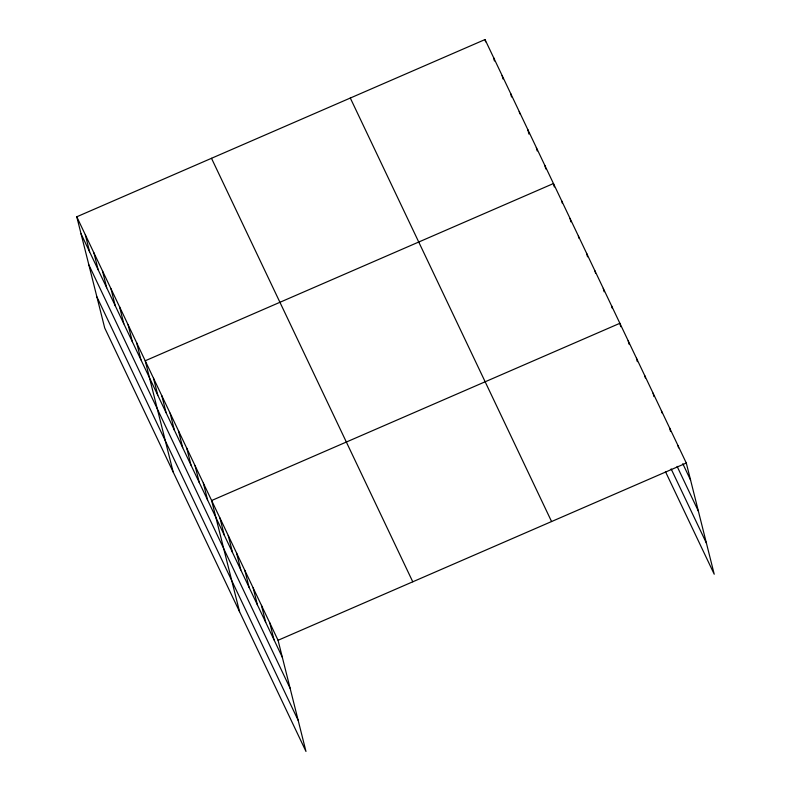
<?xml version="1.0" encoding="UTF-8"?>
<svg xmlns="http://www.w3.org/2000/svg" width="791" height="791" viewBox="0 0 791 791"><rect width="100%" height="100%" fill="white"/><g stroke="black" fill="none" stroke-linecap="round" stroke-linejoin="round"><path stroke-width="1.19" d="M76.776 216.783L278.056 640.285L305.979 751.45L104.699 327.949L76.776 216.783L485.021 39.55L686.301 463.051L714.224 574.217L665.439 471.584M278.056 640.285L686.301 463.051M682.791 463.694L690.573 480.078M677.106 466.374L698.374 511.144M671.134 468.905L706.422 543.15M350.304 98.035L551.574 521.536M211.494 158.299L412.773 581.8M81.058 233.81L282.338 657.311M88.859 264.876L290.139 688.378M96.898 296.882L298.177 720.383M677.996 445.58L678.569 447.854M669.69 428.109L670.55 431.52M661.395 410.638L661.958 412.912M653.089 393.176L653.939 396.578M644.784 375.705L645.357 377.969M636.478 358.234L637.338 361.635M628.183 340.763L629.033 344.164M620.727 326.703L619.877 323.292L211.632 500.525L239.554 611.7M611.572 305.82L612.145 308.095M603.276 288.359L604.126 291.76M594.97 270.888L595.534 273.152M586.665 253.417L587.525 256.818M578.359 235.945L578.933 238.22M570.064 218.474L570.914 221.885M561.758 201.013L562.332 203.277M554.313 186.943L553.453 183.542L145.218 360.775L173.14 471.94M544.9 165.537L545.76 168.948M536.347 147.541L537.198 150.943M527.795 129.546L528.932 134.084M519.242 111.541L519.806 113.815M510.679 93.546L511.54 96.947M502.127 75.55L502.987 78.952M493.574 57.545L494.434 60.956M485.021 39.55L485.595 41.824M269.751 622.814L274.032 639.84M261.455 605.342L265.727 622.369M253.15 587.881L257.421 604.907M244.844 570.41L249.125 587.436M236.539 552.939L240.82 569.965M228.243 535.467L232.514 552.494M219.938 517.996L224.219 535.023M203.336 483.064L207.608 500.09M195.031 465.592L199.302 482.619M186.725 448.121L191.007 465.148M178.42 430.65L182.701 447.676M170.124 413.179L174.396 430.205M161.819 395.718L166.1 412.744M153.513 378.246L157.795 395.273M136.655 342.78L140.936 359.806M128.102 324.775L132.384 341.801M119.55 306.779L123.831 323.806M110.997 288.784L115.268 305.81M102.444 270.779L106.716 287.805M93.892 252.784L98.163 269.81M85.329 234.789L89.61 251.815"/></g></svg>
